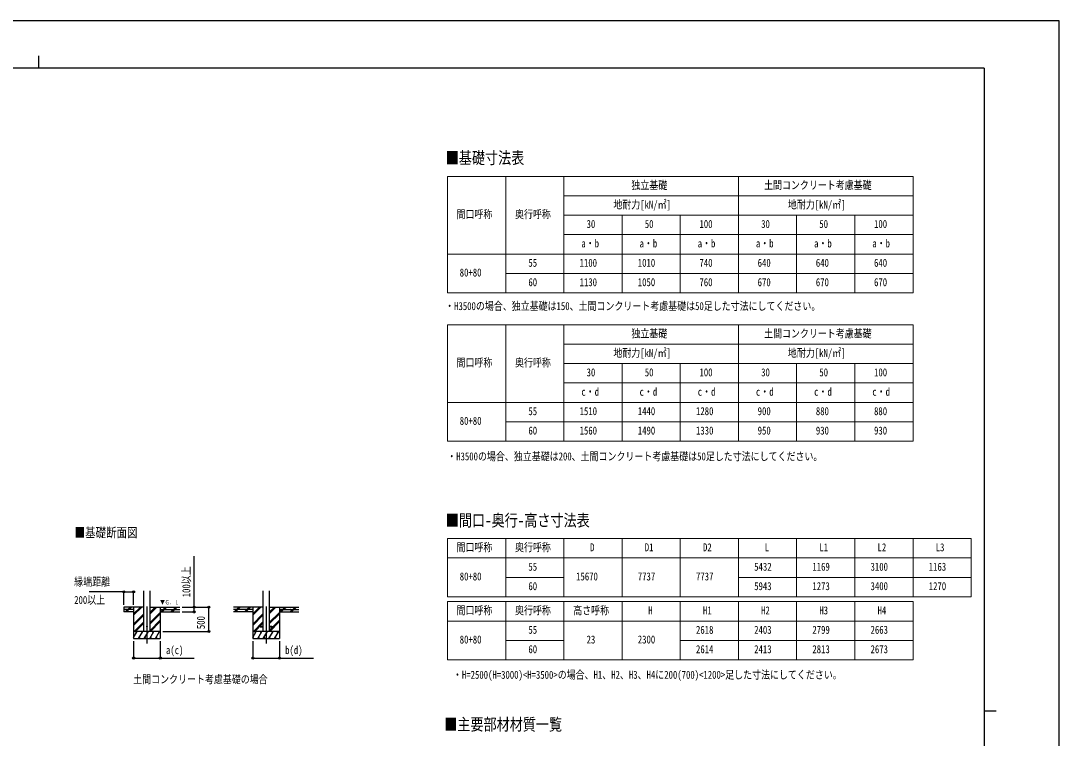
# Model space of a CAD drawing. Units: millimetres, scale not verified. Extents: x -21025 to 21025, y -14850 to 14850.
# Drawn here: x -391 to 21025, y 61 to 14850 of the extents above; entities that cross this region are included whole.
import ezdxf
from ezdxf.enums import TextEntityAlignment as Align

# ---------------------------------------------------------------- set-up
doc = ezdxf.new("R2010")
doc.units = ezdxf.units.MM
doc.header["$LTSCALE"] = 60
doc.layers.add('0-1_TABLE1', color=7, linetype='Continuous', lineweight=18)
for name, color, linetype in [('0-2_USER1', 3, 'Continuous'), ('0-4_YKK_12', 2, 'Continuous'), ('0-5_YKK_13', 4, 'Continuous'), ('0-6_YKK_A1', 4, 'Continuous'), ('0-7_YKK_D', 6, 'Continuous'), ('0-8_YKK_ZWAK', 7, 'Continuous')]:
    doc.layers.add(name, color=color, linetype=linetype)
doc.styles.add('ＭＳ ゴシック', font='')
doc.styles.get('ＭＳ ゴシック').set_extended_font_data('MS Gothic')

msp = doc.modelspace()

# ---------------------------------------------------------------- linework, layer by layer
at = {"layer": '0-1_TABLE1'}
for p, q in [((8409.75, 11642), (18009.75, 11642)), ((8409.75, 11642), (8409.75, 9242)), ((9609.75, 11642), (9609.75, 9242)), ((10809.75, 11642), (10809.75, 9242)), ((14409.75, 11642), (14409.75, 9242)), ((10809.75, 11242), (18009.75, 11242)), ((10809.75, 10842), (18009.75, 10842)), ((12009.75, 10842), (12009.75, 9242)), ((13209.75, 10842), (13209.75, 9242)), ((15609.75, 10842), (15609.75, 9242)), ((16809.75, 10842), (16809.75, 9242)), ((10809.75, 10442), (18009.75, 10442)), ((8409.75, 10042), (18009.75, 10042)), ((9609.75, 9642), (18009.75, 9642)), ((8410.1, 8584), (18010.1, 8584)), ((8410.1, 8584), (8410.1, 6184)), ((9610.1, 8584), (9610.1, 6184)), ((10810.1, 8584), (10810.1, 6184)), ((14410.1, 8584), (14410.1, 6184)), ((10810.1, 8184), (18010.1, 8184)), ((10810.1, 7784), (18010.1, 7784)), ((12010.1, 7784), (12010.1, 6184)), ((13210.1, 7784), (13210.1, 6184)), ((15610.1, 7784), (15610.1, 6184)), ((16810.1, 7784), (16810.1, 6184)), ((10810.1, 7384), (18010.1, 7384)), ((8410.1, 6984), (18010.1, 6984)), ((9610.1, 6584), (18010.1, 6584)), ((8410.1, 4177), (19210.1, 4177)), ((8410.1, 4177), (8410.1, 2977)), ((9610.1, 4177), (9610.1, 2977)), ((10810.1, 4177), (10810.1, 2977)), ((12010.1, 4177), (12010.1, 2977)), ((13210.1, 4177), (13210.1, 2977)), ((14410.1, 4177), (14410.1, 2977)), ((15610.1, 4177), (15610.1, 2977)), ((16810.1, 4177), (16810.1, 2977)), ((18010.1, 4177), (18010.1, 2977)), ((19210.1, 4177), (19210.1, 2977)), ((8410.1, 3777), (19210.1, 3777)), ((9610.1, 3377), (10810.1, 3377)), ((14410.1, 3377), (19210.1, 3377)), ((8410.1, 2977), (19210.1, 2977)), ((8410.1, 2877), (18010.1, 2877)), ((8410.1, 2877), (8410.1, 1677)), ((9610.1, 2877), (9610.1, 1677)), ((10810.1, 2877), (10810.1, 1677)), ((12010.1, 2877), (12010.1, 1677)), ((13210.1, 2877), (13210.1, 1677)), ((14410.1, 2877), (14410.1, 1677)), ((15610.1, 2877), (15610.1, 1677)), ((16810.1, 2877), (16810.1, 1677)), ((18010.1, 2877), (18010.1, 1677)), ((8410.1, 2477), (18010.1, 2477)), ((9610.1, 2077), (10810.1, 2077)), ((13210.1, 2077), (18010.1, 2077)), ((8410.1, 1677), (18010.1, 1677))]:
    msp.add_line(p, q, dxfattribs=at)
for points in [[(18009.75, 11642), (18009.75, 10842), (18009.75, 9242)], [(8409.75, 9242), (9609.75, 9242), (18009.75, 9242)], [(18010.1, 8584), (18010.1, 7784), (18010.1, 6184)], [(8410.1, 6184), (9610.1, 6184), (18010.1, 6184)]]:
    msp.add_lwpolyline(points, dxfattribs=at)
at = {"layer": '0-4_YKK_12'}
for p, q in [((2211.71, 2773.21), (2211.71, 2014)), ((4669.1, 2773.21), (4669.1, 2014))]:
    msp.add_line(p, q, dxfattribs=at)
at = {"layer": '0-5_YKK_13'}
for p, q in [((4549.3, 2368.5), (4549.3, 2359.5)), ((4549.3, 2368.5), (4604.1, 2368.5)), ((4549.3, 2359.5), (4604.1, 2359.5)), ((4734.1, 2368.5), (4788.9, 2368.5)), ((4734.1, 2359.5), (4788.9, 2359.5)), ((4788.9, 2368.5), (4788.9, 2359.5))]:
    msp.add_line(p, q, dxfattribs=at)
msp.add_circle((2211.71, 2364), 5, dxfattribs=at)
at = {"layer": '0-6_YKK_A1'}
for p, q in [((2146.71, 2264), (2146.71, 3099.35)), ((2276.71, 2264), (2276.71, 3099.35)), ((4604.1, 3100.35), (4604.1, 2264)), ((4734.1, 3100.35), (4734.1, 2264)), ((2146.71, 2764), (1736.71, 2764)), ((1736.71, 2764), (1736.71, 2664)), ((1936.71, 2716.5), (1736.71, 2716.5)), ((1936.71, 2711.5), (1736.71, 2711.5)), ((1936.71, 2664), (1736.71, 2664)), ((1764.58, 2665.4), (1810.68, 2711.5)), ((1777.32, 2664), (1824.82, 2711.5)), ((1791.46, 2664), (1838.96, 2711.5)), ((1815.68, 2716.5), (1863.18, 2764)), ((1829.82, 2716.5), (1877.32, 2764)), ((1843.96, 2716.5), (1891.46, 2764)), ((1936.71, 2764), (1936.71, 2114)), ((1936.71, 2597.12), (2103.59, 2764)), ((1936.71, 2611.26), (2089.45, 2764)), ((1936.71, 2625.4), (2075.31, 2764)), ((1936.71, 2716.5), (1936.71, 2711.5)), ((1936.71, 2413.27), (2146.71, 2623.27)), ((1936.71, 2399.13), (2146.71, 2609.13)), ((1936.71, 2384.99), (2146.71, 2594.99)), ((2276.71, 2628.75), (2411.96, 2764)), ((2276.71, 2642.89), (2397.82, 2764)), ((2276.71, 2657.04), (2383.68, 2764)), ((2276.71, 2764), (2886.71, 2764)), ((2276.71, 2444.91), (2486.71, 2654.9)), ((2276.71, 2430.76), (2486.71, 2640.76)), ((2276.71, 2416.62), (2486.71, 2626.62)), ((2486.71, 2764), (2486.71, 2114)), ((2486.71, 2716.5), (2886.71, 2716.5)), ((2486.71, 2716.5), (2486.71, 2711.5)), ((2486.71, 2711.5), (2886.71, 2711.5)), ((2486.71, 2664), (2886.71, 2664)), ((2495.81, 2664), (2543.31, 2711.5)), ((2509.95, 2664), (2557.45, 2711.5)), ((2524.09, 2664), (2571.59, 2711.5)), ((2548.31, 2716.5), (2595.81, 2764)), ((2562.45, 2716.5), (2609.95, 2764)), ((2576.59, 2716.5), (2624.09, 2764)), ((2707.94, 2664), (2755.44, 2711.5)), ((2722.08, 2664), (2769.58, 2711.5)), ((2736.22, 2664), (2783.72, 2711.5)), ((2760.44, 2716.5), (2807.94, 2764)), ((2774.58, 2716.5), (2822.08, 2764)), ((2788.72, 2716.5), (2836.22, 2764)), ((4604.1, 2764), (3994.1, 2764)), ((4394.1, 2716.5), (3994.1, 2716.5)), ((4394.1, 2711.5), (3994.1, 2711.5)), ((4394.1, 2664), (3994.1, 2664)), ((4008.43, 2664), (4055.93, 2711.5)), ((4022.57, 2664), (4070.07, 2711.5)), ((4036.72, 2664), (4084.22, 2711.5)), ((4060.93, 2716.5), (4108.43, 2764)), ((4075.07, 2716.5), (4076.74, 2718.17)), ((4079.93, 2721.36), (4122.57, 2764)), ((4089.22, 2716.5), (4136.72, 2764)), ((4221.97, 2665.4), (4268.06, 2711.5)), ((4234.71, 2664), (4282.21, 2711.5)), ((4248.85, 2664), (4296.35, 2711.5)), ((4273.06, 2716.5), (4320.56, 2764)), ((4287.21, 2716.5), (4334.71, 2764)), ((4301.35, 2716.5), (4348.85, 2764)), ((4394.1, 2764), (4394.1, 2114)), ((4394.1, 2597.12), (4560.98, 2764)), ((4394.1, 2611.26), (4546.84, 2764)), ((4394.1, 2625.4), (4532.7, 2764)), ((4394.1, 2716.5), (4394.1, 2711.5)), ((4394.1, 2413.27), (4604.1, 2623.27)), ((4394.1, 2399.13), (4604.1, 2609.13)), ((4394.1, 2384.99), (4604.1, 2594.99)), ((4734.1, 2628.75), (4869.35, 2764)), ((4734.1, 2642.89), (4855.21, 2764)), ((4734.1, 2657.04), (4841.06, 2764)), ((4734.1, 2764), (5344.1, 2764)), ((4734.1, 2444.91), (4944.1, 2654.9)), ((4734.1, 2430.76), (4944.1, 2640.76)), ((4734.1, 2416.62), (4944.1, 2626.62)), ((4944.1, 2764), (4944.1, 2114)), ((4944.1, 2716.5), (5344.1, 2716.5)), ((4944.1, 2716.5), (4944.1, 2711.5)), ((4944.1, 2711.5), (5344.1, 2711.5)), ((4944.1, 2664), (5344.1, 2664)), ((4953.2, 2664), (5000.7, 2711.5)), ((4967.34, 2664), (5014.84, 2711.5)), ((4981.48, 2664), (5028.98, 2711.5)), ((5005.7, 2716.5), (5053.2, 2764)), ((5019.84, 2716.5), (5067.34, 2764)), ((5033.98, 2716.5), (5081.48, 2764)), ((5165.33, 2664), (5212.83, 2711.5)), ((5179.47, 2664), (5226.97, 2711.5)), ((5193.61, 2664), (5241.11, 2711.5)), ((5217.83, 2716.5), (5265.33, 2764)), ((5231.97, 2716.5), (5279.47, 2764)), ((5246.11, 2716.5), (5293.61, 2764)), ((1949.57, 2264), (2146.71, 2461.14)), ((1963.71, 2264), (2146.71, 2447)), ((1977.85, 2264), (2146.71, 2432.86)), ((2276.71, 2282.78), (2486.71, 2492.77)), ((2276.71, 2268.63), (2486.71, 2478.63)), ((2286.22, 2264), (2486.71, 2464.49)), ((4406.96, 2264), (4604.1, 2461.14)), ((4421.1, 2264), (4604.1, 2447)), ((4435.24, 2264), (4604.1, 2432.86)), ((4734.1, 2282.78), (4944.1, 2492.77)), ((4734.1, 2268.63), (4944.1, 2478.63)), ((4743.61, 2264), (4944.1, 2464.49)), ((2486.71, 2264), (1936.71, 2264)), ((1936.71, 2138.55), (2009.14, 2264)), ((1994.14, 2238.02), (1979.14, 2264)), ((2038.01, 2114), (2124.61, 2264)), ((2109.61, 2238.02), (2094.61, 2264)), ((2153.48, 2114), (2240.08, 2264)), ((2225.08, 2238.02), (2210.08, 2264)), ((2268.95, 2114), (2355.55, 2264)), ((2340.55, 2238.02), (2325.55, 2264)), ((2384.42, 2114), (2471.02, 2264)), ((2441.02, 2264), (2441.02, 2264)), ((4944.1, 2264), (4394.1, 2264)), ((4394.1, 2138.55), (4466.53, 2264)), ((4451.53, 2238.02), (4436.52, 2264)), ((4495.4, 2114), (4582, 2264)), ((4567, 2238.02), (4552, 2264)), ((4610.87, 2114), (4697.47, 2264)), ((4682.47, 2238.02), (4667.47, 2264)), ((4726.34, 2114), (4812.94, 2264)), ((4797.94, 2238.02), (4782.94, 2264)), ((4841.81, 2114), (4928.41, 2264)), ((4913.41, 2238.02), (4898.41, 2264)), ((1936.71, 2114), (2486.71, 2114)), ((2053.01, 2139.98), (2068, 2114)), ((2168.48, 2139.98), (2183.47, 2114)), ((2283.95, 2139.98), (2298.95, 2114)), ((2399.42, 2139.98), (2414.41, 2114)), ((4394.1, 2114), (4944.1, 2114)), ((4394.92, 2139.98), (4409.92, 2114)), ((4510.39, 2139.98), (4525.39, 2114)), ((4625.86, 2139.98), (4640.86, 2114)), ((4741.34, 2139.98), (4756.33, 2114)), ((4856.8, 2139.98), (4871.8, 2114))]:
    msp.add_line(p, q, dxfattribs=at)
for centre in [(1801.71, 2719), (1891.71, 2719), (2531.71, 2719), (2621.71, 2719), (2711.71, 2719), (2801.71, 2719), (4079.1, 2719), (4169.1, 2719), (4259.1, 2719), (4349.1, 2719), (4989.1, 2719), (5079.1, 2719), (5169.1, 2719), (5259.1, 2719)]:
    msp.add_circle(centre, 2.5, dxfattribs=at)
at = {"layer": '0-7_YKK_D'}
for p, q in [((1736.71, 3079.26), (1018.9, 3079.26)), ((1736.71, 2814), (1736.71, 3080.26)), ((1736.71, 3079.26), (1936.71, 3079.26)), ((1936.71, 2814), (1936.71, 3080.26)), ((2936.71, 2764), (3487.71, 2764)), ((2936.71, 2764), (3187.71, 2764)), ((2936.71, 2664), (3187.71, 2664)), ((3486.71, 2264), (3486.71, 2764)), ((2536.71, 2264), (3487.71, 2264)), ((1936.71, 2064), (1936.71, 1713)), ((2486.71, 2064), (2486.71, 1713)), ((4394.1, 2064), (4394.1, 1713)), ((4944.1, 2064), (4944.1, 1713))]:
    msp.add_line(p, q, dxfattribs=at)
for points in [[(3186.71, 2664), (3186.71, 2764), (3186.71, 3814)], [(1936.71, 1714), (2486.71, 1714), (3187.71, 1714)], [(4394.1, 1714), (4944.1, 1714), (5645.1, 1714)]]:
    msp.add_lwpolyline(points, dxfattribs=at)
for centre in [(1736.71, 3079.26), (1936.71, 3079.26), (3186.71, 2764), (3486.71, 2764), (3186.71, 2664), (3486.71, 2264), (1936.71, 1714), (2486.71, 1714), (4394.1, 1714), (4944.1, 1714)]:
    msp.add_circle(centre, 21.25, dxfattribs=at)
at = {"layer": '0-8_YKK_ZWAK'}
for p, q in [((-24.9, 14125), (-24.9, 13875)), ((19475.1, 13875), (-19524.9, 13875)), ((19475.1, 13875), (19475.1, -12625)), ((19475.1, 625), (19725.1, 625))]:
    msp.add_line(p, q, dxfattribs=at)
msp.add_lwpolyline([(-21025, -14850), (21025, -14850), (21025, 14850), (-21025, 14850)], close=True, dxfattribs=at)

# ---------------------------------------------------------------- texts
at = {"layer": '0-1_TABLE1', "style": 'ＭＳ ゴシック', "width": 0.8}
for s, p in [('独立基礎', (12201.75, 11329.5)), ('土間コンクリート考慮基礎', (14937.75, 11329.5)), ('地耐力[kN/㎡]', (11829.75, 10929.5)), ('地耐力[kN/㎡]', (15429.75, 10929.5)), ('間口呼称', (8595.75, 10729.5)), ('奥行呼称', (9801.75, 10729.5)), ('30', (11277.75, 10529.5)), ('50', (12477.75, 10529.5)), ('100', (13605.75, 10529.5)), ('30', (14877.75, 10529.5)), ('50', (16077.75, 10529.5)), ('100', (17205.75, 10529.5)), ('a・b', (11169.75, 10129.5)), ('a・b', (12369.75, 10129.5)), ('a・b', (13569.75, 10129.5)), ('a・b', (14769.75, 10129.5)), ('a・b', (15969.75, 10129.5)), ('a・b', (17169.75, 10129.5)), ('55', (10077.75, 9729.5)), ('1100', (11133.75, 9729.5)), ('1010', (12333.75, 9729.5)), ('740', (13605.75, 9729.5)), ('640', (14805.75, 9729.5)), ('640', (16005.75, 9729.5)), ('640', (17205.75, 9729.5)), ('80+80', (8661.75, 9529.5)), ('60', (10077.75, 9329.5)), ('1130', (11133.75, 9329.5)), ('1050', (12333.75, 9329.5)), ('760', (13605.75, 9329.5)), ('670', (14805.75, 9329.5)), ('670', (16005.75, 9329.5)), ('670', (17205.75, 9329.5)), ('独立基礎', (12202.1, 8271.5)), ('土間コンクリート考慮基礎', (14938.1, 8271.5)), ('地耐力[kN/㎡]', (11830.1, 7871.5)), ('地耐力[kN/㎡]', (15430.1, 7871.5)), ('間口呼称', (8596.1, 7671.5)), ('奥行呼称', (9802.1, 7671.5)), ('30', (11278.1, 7471.5)), ('50', (12478.1, 7471.5)), ('100', (13606.1, 7471.5)), ('30', (14878.1, 7471.5)), ('50', (16078.1, 7471.5)), ('100', (17206.1, 7471.5)), ('c・d', (11170.1, 7071.5)), ('c・d', (12370.1, 7071.5)), ('c・d', (13570.1, 7071.5)), ('c・d', (14770.1, 7071.5)), ('c・d', (15970.1, 7071.5)), ('c・d', (17170.1, 7071.5)), ('55', (10078.1, 6671.5)), ('1510', (11134.1, 6671.5)), ('1440', (12334.1, 6671.5)), ('1280', (13534.1, 6671.5)), ('900', (14806.1, 6671.5)), ('880', (16006.1, 6671.5)), ('880', (17206.1, 6671.5)), ('80+80', (8662.1, 6471.5)), ('60', (10078.1, 6271.5)), ('1560', (11134.1, 6271.5)), ('1490', (12334.1, 6271.5)), ('1330', (13534.1, 6271.5)), ('950', (14806.1, 6271.5)), ('930', (16006.1, 6271.5)), ('930', (17206.1, 6271.5)), ('間口呼称', (8596.1, 3864.5)), ('奥行呼称', (9802.1, 3864.5)), ('D', (11350.1, 3864.5)), ('D1', (12478.1, 3864.5)), ('D2', (13678.1, 3864.5)), ('L', (14950.1, 3864.5)), ('L1', (16078.1, 3864.5)), ('L2', (17278.1, 3864.5)), ('L3', (18478.1, 3864.5)), ('55', (10078.1, 3464.5)), ('5432', (14734.1, 3464.5)), ('1169', (15934.1, 3464.5)), ('3100', (17134.1, 3464.5)), ('1163', (18334.1, 3464.5)), ('80+80', (8662.1, 3264.5)), ('15670', (11062.1, 3264.5)), ('7737', (12334.1, 3264.5)), ('7737', (13534.1, 3264.5)), ('60', (10078.1, 3064.5)), ('5943', (14734.1, 3064.5)), ('1273', (15934.1, 3064.5)), ('3400', (17134.1, 3064.5)), ('1270', (18334.1, 3064.5)), ('間口呼称', (8596.1, 2564.5)), ('奥行呼称', (9802.1, 2564.5)), ('高さ呼称', (11002.1, 2564.5)), ('H', (12550.1, 2564.5)), ('H1', (13678.1, 2564.5)), ('H2', (14878.1, 2564.5)), ('H3', (16078.1, 2564.5)), ('H4', (17278.1, 2564.5)), ('55', (10078.1, 2164.5)), ('2618', (13534.1, 2164.5)), ('2403', (14734.1, 2164.5)), ('2799', (15934.1, 2164.5)), ('2663', (17134.1, 2164.5)), ('80+80', (8662.1, 1964.5)), ('23', (11278.1, 1964.5)), ('2300', (12334.1, 1964.5)), ('60', (10078.1, 1764.5)), ('2614', (13534.1, 1764.5)), ('2413', (14734.1, 1764.5)), ('2813', (15934.1, 1764.5)), ('2673', (17134.1, 1764.5))]:
    msp.add_text(s, height=165, dxfattribs=at).set_placement(p, align=Align.BOTTOM_LEFT)
at = {"layer": '0-2_USER1', "style": 'ＭＳ ゴシック', "width": 0.8}
for s, height, p in [('■基礎寸法表', 247.4, (8373.21, 11826.13)), ('・H3500の場合、独立基礎は150、土間コンクリート考慮基礎は50足した寸法にしてください。', 165, (8361.72, 8837.29)), ('・H3500の場合、独立基礎は200、土間コンクリート考慮基礎は50足した寸法にしてください。', 165, (8404.44, 5739.13)), ('■間口-奥行-高さ寸法表', 247.4, (8374.1, 4354.86)), ('■基礎断面図', 197.9, (719.63, 4143.4)), ('土間コンクリート考慮基礎の場合', 165, (1928.59, 1144.17)), ('・H=2500(H=3000)<H=3500>の場合、H1、H2、H3、H4に200(700)<1200>足した寸法にしてください。', 165, (8522.12, 1237.16)), ('■主要部材材質一覧', 247.4, (8343.32, 148.59))]:
    msp.add_text(s, height=height, dxfattribs=at).set_placement(p, align=Align.BOTTOM_LEFT)
at = {"layer": '0-6_YKK_A1', "style": 'ＭＳ ゴシック', "width": 0.8}
msp.add_text('▼Ｇ．Ｌ', height=87.98, dxfattribs=at).set_placement((2482.84, 2792.45), align=Align.BOTTOM_LEFT)
at = {"layer": '0-7_YKK_D', "style": 'ＭＳ ゴシック', "width": 0.8}
for s, p in [('100以上', (3154.71, 2966)), ('500', (3454.71, 2310))]:
    msp.add_text(s, height=165, rotation=90, dxfattribs=at).set_placement(p, align=Align.BOTTOM_LEFT)
for s, p in [('縁端距離', (710.71, 3154.26)), ('200以上', (710.71, 2779.26)), ('a(c)', (2603.71, 1746)), ('b(d)', (5061.1, 1746))]:
    msp.add_text(s, height=165, dxfattribs=at).set_placement(p, align=Align.BOTTOM_LEFT)

doc.saveas('drawing.dxf')
